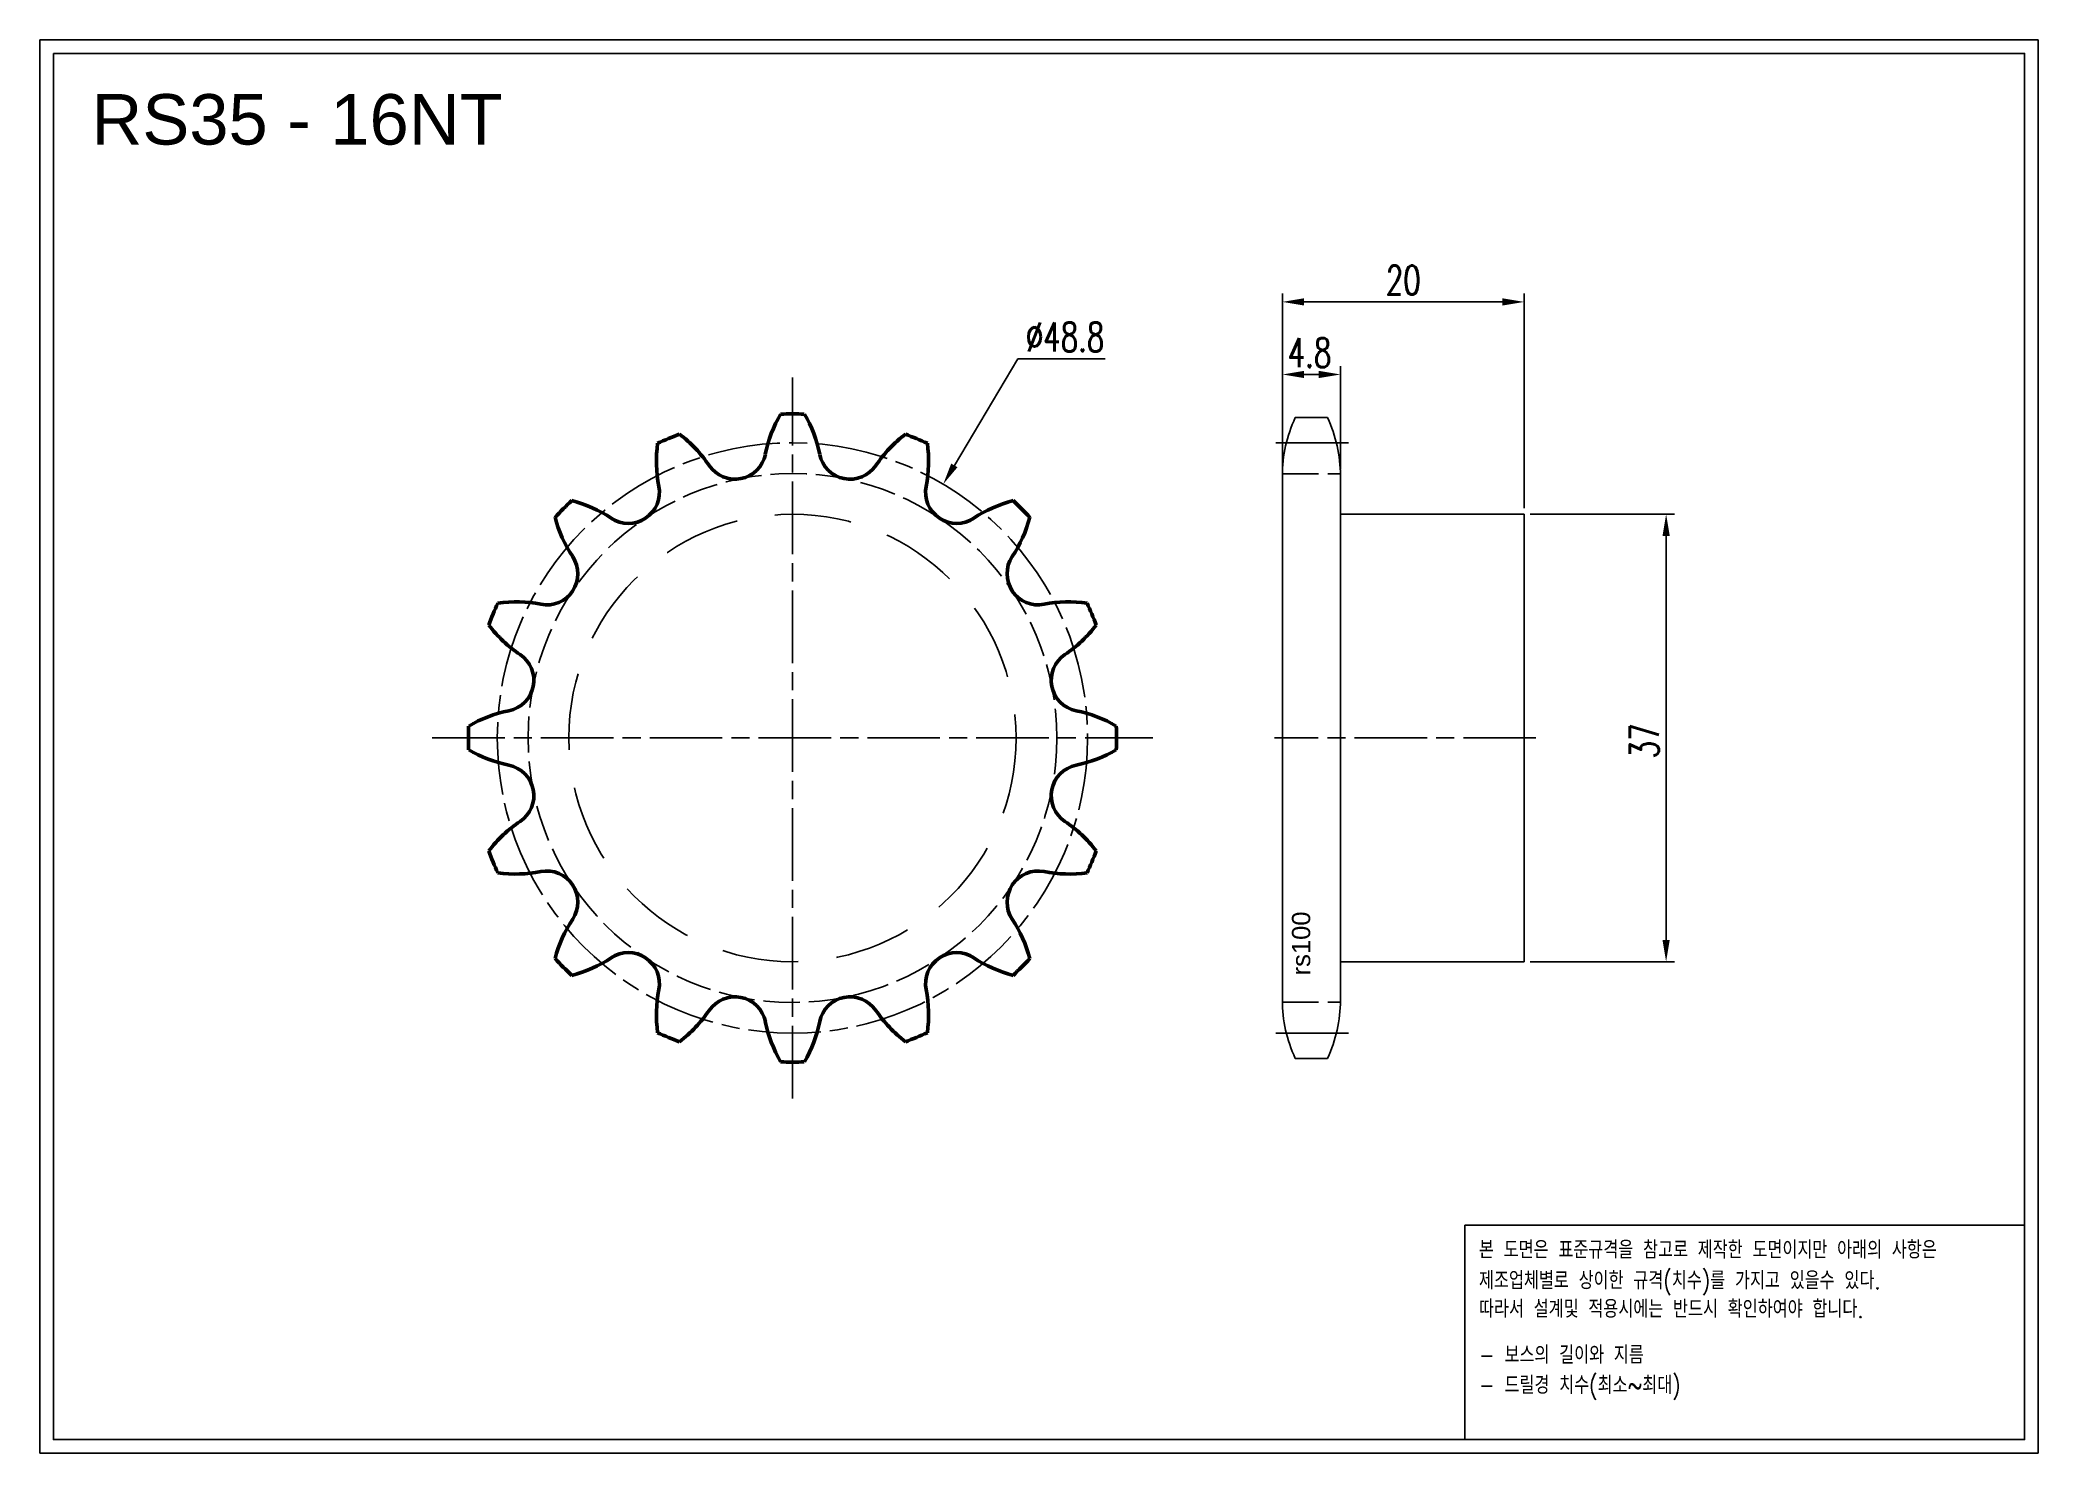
# Model space of a CAD drawing. Header units: millimetres. Extents: x -44078 to -43913, y 1089 to 1206.
import ezdxf

# ---------------------------------------------------------------- set-up
doc = ezdxf.new("R2010")
doc.units = ezdxf.units.MM
for name, pattern in [('AM_ISO02W050', [7.5, 6, -1.5]), ('AM_ISO02W050x2', [3.75, 3, -0.75]), ('AM_ISO08W050', [18, 12, -1.5, 3, -1.5]), ('AM_ISO08W050x2', [9, 6, -0.75, 1.5, -0.75]), ('HIDDEN', [9.525, 6.35, -3.175])]:
    doc.linetypes.add(name, pattern=pattern)
for name, color, linetype, lineweight in [('AM_0N', 7, 'Continuous', 50), ('AM_3N', 6, 'AM_ISO02W050', 25), ('AM_7', 4, 'AM_ISO08W050', 25), ('AM_7N', 4, 'AM_ISO08W050', 25)]:
    doc.layers.add(name, color=color, linetype=linetype, lineweight=lineweight)
doc.layers.add('HL', color=2, linetype='HIDDEN')
doc.layers.add('S-DIM', color=7, linetype='Continuous')
doc.styles.add('HAN', font='ROMANS.shx', dxfattribs={"width": 0.7, "bigfont": 'whgtxt.shx'})
doc.styles.add('HSG', font='SIMPLEX.shx', dxfattribs={"width": 0.7, "bigfont": 'HSG.shx'})
doc.styles.get("Standard").update_dxf_attribs({"font": 'arial.ttf'})
doc.dimstyles.new('APP3', dxfattribs={"dimtxt": 2.4, "dimasz": 1.8, "dimexe": 0.7, "dimexo": 0.5, "dimgap": 0.6, "dimtad": 1, "dimtoh": 1, "dimdec": 1, "dimrnd": 0.01, "dimzin": 9, "dimdsep": 46, "dimtxsty": 'HSG', "dimcen": 0, "dimclrd": 1, "dimclre": 1, "dimclrt": 256, "dimazin": 2, "dimtp": 1, "dimtm": 1, "dimtfac": 0.5, "dimtdec": 1, "dimtofl": 0, "dimtmove": 0, "dimatfit": 3, "dimfxl": 0, "dimtvp": 1, "dimtolj": 2, "dimlwd": -1, "dimlwe": -1, "dimarcsym": 0})
doc.dimstyles.new('APP3$0', dxfattribs={"dimtxt": 2.4, "dimasz": 1.8, "dimexe": 0.7, "dimexo": 0.5, "dimgap": 0.6, "dimtad": 1, "dimtoh": 1, "dimdec": 1, "dimrnd": 0.01, "dimzin": 9, "dimdsep": 46, "dimtxsty": 'HSG', "dimcen": 0, "dimclrd": 1, "dimclre": 1, "dimclrt": 256, "dimazin": 2, "dimtp": 1, "dimtm": 1, "dimtfac": 0.5, "dimtdec": 1, "dimtofl": 0, "dimtmove": 0, "dimatfit": 3, "dimfxl": 0, "dimtvp": 1, "dimtolj": 2, "dimlwd": -1, "dimlwe": -1, "dimarcsym": 0})

# ---------------------------------------------------------------- blocks, each defined once
blk = doc.blocks.new('*D1')
at = {"layer": 'Defpoints', "color": 0, "transparency": 16777216}
for p in [(-43955.09, 1166.63), (-43955.09, 1129.63), (-43943.35, 1129.63)]:
    blk.add_point(p, dxfattribs=at)
at = {"layer": 'S-DIM', "color": 1, "transparency": 16777216}
for p, q in [((-43954.59, 1166.63), (-43942.65, 1166.63)), ((-43943.35, 1164.83), (-43943.35, 1131.43)), ((-43954.59, 1129.63), (-43942.65, 1129.63))]:
    blk.add_line(p, q, dxfattribs=at)
for points in [[(-43943.65, 1164.83), (-43943.05, 1164.83), (-43943.35, 1166.63)], [(-43943.65, 1131.43), (-43943.05, 1131.43), (-43943.35, 1129.63)]]:
    blk.add_solid(points, dxfattribs=at)
at = {"layer": 'S-DIM', "transparency": 16777216, "insert": (-43945.15, 1147.89), "char_height": 2.4, "attachment_point": 5, "rotation": 90, "style": 'HSG'}
blk.add_mtext('\\A2;37', dxfattribs=at)
blk = doc.blocks.new('*D2')
at = {"layer": 'Defpoints', "color": 0, "transparency": 16777216}
for p in [(-43970.29, 1178.19), (-43975.09, 1169.82), (-43970.29, 1169.82)]:
    blk.add_point(p, dxfattribs=at)
at = {"layer": 'S-DIM', "color": 1, "transparency": 16777216}
for p, q in [((-43975.09, 1170.32), (-43975.09, 1178.89)), ((-43970.29, 1170.32), (-43970.29, 1178.89)), ((-43973.29, 1178.19), (-43972.09, 1178.19))]:
    blk.add_line(p, q, dxfattribs=at)
for points in [[(-43973.29, 1178.49), (-43973.29, 1177.89), (-43975.09, 1178.19)], [(-43972.09, 1178.49), (-43972.09, 1177.89), (-43970.29, 1178.19)]]:
    blk.add_solid(points, dxfattribs=at)
at = {"layer": 'S-DIM', "transparency": 16777216, "insert": (-43972.84, 1179.99), "char_height": 2.4, "attachment_point": 5, "style": 'HSG'}
blk.add_mtext('\\A2;4.8', dxfattribs=at)
blk = doc.blocks.new('*D3')
at = {"layer": 'Defpoints', "color": 0, "transparency": 16777216}
for p in [(-43955.09, 1184.19), (-43975.09, 1169.82), (-43955.09, 1166.63)]:
    blk.add_point(p, dxfattribs=at)
at = {"layer": 'S-DIM', "color": 1, "transparency": 16777216}
for p, q in [((-43975.09, 1170.32), (-43975.09, 1184.89)), ((-43955.09, 1167.13), (-43955.09, 1184.89)), ((-43973.29, 1184.19), (-43956.89, 1184.19))]:
    blk.add_line(p, q, dxfattribs=at)
for points in [[(-43973.29, 1184.49), (-43973.29, 1183.89), (-43975.09, 1184.19)], [(-43956.89, 1184.49), (-43956.89, 1183.89), (-43955.09, 1184.19)]]:
    blk.add_solid(points, dxfattribs=at)
at = {"layer": 'S-DIM', "transparency": 16777216, "insert": (-43965.09, 1185.99), "char_height": 2.4, "attachment_point": 5, "style": 'HSG'}
blk.add_mtext('\\A2;20', dxfattribs=at)
blk = doc.blocks.new('*D4')
at = {"layer": 'Defpoints', "color": 0, "transparency": 16777216}
for p in [(-44003.14, 1169.12), (-44028.07, 1127.14)]:
    blk.add_point(p, dxfattribs=at)
at = {"layer": 'S-DIM', "color": 1, "transparency": 16777216}
for p, q in [((-43996.98, 1179.49), (-44002.22, 1170.67)), ((-43989.74, 1179.49), (-43996.98, 1179.49))]:
    blk.add_line(p, q, dxfattribs=at)
blk.add_solid([(-44002.48, 1170.82), (-44001.96, 1170.52), (-44003.14, 1169.12)], dxfattribs=at)
at = {"layer": 'S-DIM', "transparency": 16777216, "insert": (-43993.06, 1181.29), "char_height": 2.4, "attachment_point": 5, "style": 'HSG'}
blk.add_mtext('\\A2;∅48.8', dxfattribs=at)
blk = doc.blocks.new('notice1')
at = {"color": 4}
blk.add_lwpolyline([(-22142.12, 1735.9), (-22053.8, 1735.9), (-22053.8, 1702.07), (-22142.12, 1702.07)], close=True, dxfattribs=at)
at = {"color": 4, "style": 'HAN', "width": 0.8}
for s, p in [('본 도면은 표준규격을 참고로 제작한 도면이지만 아래의 사항은', (-22139.9, 1730.62)), ('제조업체별로 상이한 규격(치수)를 가지고 있을수 있다.', (-22139.9, 1725.78)), ('따라서 설계및 적용시에는 반드시 확인하여야 합니다.', (-22139.9, 1721.28)), ('- 보스의 길이와 지름', (-22139.9, 1714.03)), ('- 드릴경 치수(최소~최대)', (-22139.9, 1709.27))]:
    blk.add_text(s, height=2.7949, dxfattribs=at).set_placement(p)

msp = doc.modelspace()

# ---------------------------------------------------------------- linework, layer by layer
for p, q in [((-43971.36, 1174.62), (-43974.02, 1174.62)), ((-43975.09, 1169.82), (-43975.09, 1126.44)), ((-43970.29, 1169.82), (-43970.29, 1126.44)), ((-43970.29, 1166.63), (-43955.09, 1166.63)), ((-43955.09, 1166.63), (-43955.09, 1129.63)), ((-43955.09, 1129.63), (-43970.29, 1129.63)), ((-43971.36, 1121.64), (-43974.02, 1121.64))]:
    msp.add_line(p, q)
for points in [[(-44077.85, 1205.85), (-43912.59, 1205.85), (-43912.59, 1089), (-44077.85, 1089)], [(-44076.73, 1204.74), (-43913.7, 1204.74), (-43913.7, 1090.12), (-44076.73, 1090.12)]]:
    msp.add_lwpolyline(points, close=True)
for centre, start, end in [((-43963.79, 1169.82), 154.8633, 180), ((-43981.59, 1169.82), 0, 25.1367), ((-43963.79, 1126.44), 180, 205.1367), ((-43981.59, 1126.44), 334.8633, 0)]:
    msp.add_arc(centre, 11.3, start, end)
at = {"layer": 'AM_0N'}
for centre, radius, start, end in [((-44007.11, 1169.39), 10.97, 149.7481, 168.4375), ((-44015.61, 1148.13), 26.8, 87.8991, 92.1009), ((-44024.1, 1169.39), 10.97, 11.5625, 30.2519), ((-44015.89, 1171.02), 10.97, 172.2481, 190.9375), ((-44015.61, 1148.13), 26.8, 110.3991, 114.6009), ((-44031.59, 1164.52), 10.97, 34.0625, 52.7519), ((-43999.62, 1164.52), 10.97, 127.2481, 145.9375), ((-44015.61, 1148.13), 26.8, 65.3991, 69.6009), ((-44015.32, 1171.02), 10.97, 349.0625, 7.7519), ((-44020.37, 1172.1), 2.57, 214.0625, 348.4375), ((-44010.84, 1172.1), 2.57, 191.5625, 325.9375), ((-44029.18, 1168.45), 2.57, 236.5625, 10.9375), ((-44002.03, 1168.45), 2.57, 169.0625, 303.4375), ((-44015.61, 1148.13), 26.8, 132.8991, 137.1009), ((-44036.64, 1157.15), 10.97, 56.5625, 75.2519), ((-43994.57, 1157.15), 10.97, 104.7481, 123.4375), ((-44015.61, 1148.13), 26.8, 42.8991, 47.1009), ((-44024.63, 1169.17), 10.97, 194.7481, 213.4375), ((-44006.59, 1169.17), 10.97, 326.5625, 345.2519), ((-44035.93, 1161.71), 2.57, 259.0625, 33.4375), ((-43995.29, 1161.71), 2.57, 146.5625, 280.9375), ((-44015.61, 1148.13), 26.8, 155.3991, 159.6009), ((-44038.49, 1148.42), 10.97, 79.0625, 97.7519), ((-43992.72, 1148.42), 10.97, 82.2481, 100.9375), ((-44015.61, 1148.13), 26.8, 20.3991, 24.6009), ((-44031.99, 1164.11), 10.97, 217.2481, 235.9375), ((-43999.22, 1164.11), 10.97, 304.0625, 322.7519), ((-44039.57, 1152.9), 2.57, 281.5625, 55.9375), ((-43991.64, 1152.9), 2.57, 124.0625, 258.4375), ((-44036.86, 1139.64), 10.97, 101.5625, 120.2519), ((-43994.35, 1139.64), 10.97, 59.7481, 78.4375), ((-44015.61, 1148.13), 26.8, 177.8991, 182.1009), ((-44015.61, 1148.13), 26.8, 357.8991, 2.1009), ((-44036.86, 1156.63), 10.97, 239.7481, 258.4375), ((-43994.35, 1156.63), 10.97, 281.5625, 300.2519), ((-44039.57, 1143.36), 2.57, 304.0625, 78.4375), ((-43991.64, 1143.36), 2.57, 101.5625, 235.9375), ((-44031.99, 1132.15), 10.97, 124.0625, 142.7519), ((-43999.22, 1132.15), 10.97, 37.2481, 55.9375), ((-44015.61, 1148.13), 26.8, 200.3991, 204.6009), ((-44015.61, 1148.13), 26.8, 335.3991, 339.6009), ((-44038.49, 1147.85), 10.97, 262.2481, 280.9375), ((-44035.93, 1134.56), 2.57, 326.5625, 100.9375), ((-43995.29, 1134.56), 2.57, 79.0625, 213.4375), ((-43992.72, 1147.85), 10.97, 259.0625, 277.7519), ((-44024.63, 1127.1), 10.97, 146.5625, 165.2519), ((-44006.59, 1127.1), 10.97, 14.7481, 33.4375), ((-44029.18, 1127.81), 2.57, 349.0625, 123.4375), ((-44002.03, 1127.81), 2.57, 56.5625, 190.9375), ((-44015.61, 1148.13), 26.8, 222.8991, 227.1009), ((-44036.64, 1139.11), 10.97, 284.7481, 303.4375), ((-43994.57, 1139.11), 10.97, 236.5625, 255.2519), ((-44015.61, 1148.13), 26.8, 312.8991, 317.1009), ((-44015.89, 1125.24), 10.97, 169.0625, 187.7519), ((-44015.32, 1125.24), 10.97, 352.2481, 10.9375), ((-44031.59, 1131.75), 10.97, 307.2481, 325.9375), ((-44020.37, 1124.16), 2.57, 11.5625, 145.9375), ((-44010.84, 1124.16), 2.57, 34.0625, 168.4375), ((-43999.62, 1131.75), 10.97, 214.0625, 232.7519), ((-44015.61, 1148.13), 26.8, 245.3991, 249.6009), ((-44007.11, 1126.88), 10.97, 191.5625, 210.2519), ((-44024.1, 1126.88), 10.97, 329.7481, 348.4375), ((-44015.61, 1148.13), 26.8, 290.3991, 294.6009), ((-44015.61, 1148.13), 26.8, 267.8991, 272.1009)]:
    msp.add_arc(centre, radius, start, end, dxfattribs=at)
at = {"layer": 'AM_3N', "linetype": 'AM_ISO02W050x2'}
for p, q in [((-43975.09, 1169.98), (-43970.29, 1169.98)), ((-43975.09, 1126.29), (-43970.29, 1126.29))]:
    msp.add_line(p, q, dxfattribs=at)
msp.add_circle((-44015.61, 1148.13), 21.87, dxfattribs=at)
at = {"layer": 'AM_7', "linetype": 'AM_ISO08W050x2'}
for p, q in [((-43969.63, 1172.54), (-43975.75, 1172.54)), ((-43954.12, 1148.13), (-43975.75, 1148.13)), ((-43969.63, 1123.72), (-43975.75, 1123.72))]:
    msp.add_line(p, q, dxfattribs=at)
msp.add_circle((-44015.61, 1148.13), 24.41, dxfattribs=at)
at = {"layer": 'AM_7N', "linetype": 'AM_ISO08W050x2'}
for p, q in [((-44015.61, 1118.33), (-44015.61, 1177.93)), ((-44045.41, 1148.13), (-43985.81, 1148.13))]:
    msp.add_line(p, q, dxfattribs=at)
at = {"layer": 'HL'}
msp.add_circle((-44015.61, 1148.13), 18.5, dxfattribs=at)

# ---------------------------------------------------------------- block references
at = {"xscale": 0.52416, "yscale": 0.52416, "zscale": 0.52416}
msp.add_blockref('notice1', (-32353.98, 197.96), dxfattribs=at)

# ---------------------------------------------------------------- texts
msp.add_text('RS35 - 16NT', height=4.1731).set_placement((-44073.59, 1197.2))
at = {"insert": (-43974.3, 1128.5), "char_height": 1.512, "width": 6.5009, "attachment_point": 1, "rotation": 90}
msp.add_mtext('rs100', dxfattribs=at)

# ---------------------------------------------------------------- dimensions: what is measured, and where the dimension line sits
at = {"layer": 'S-DIM'}
dim = msp.add_linear_dim(base=(-43955.09, 1184.19), p1=(-43975.09, 1169.82), p2=(-43955.09, 1166.63), dimstyle='APP3$0', dxfattribs=at)
dim.commit()
dim.dimension.update_dxf_attribs({"geometry": '*D3', "text_midpoint": (-43965.09, 1185.99)})
dim = msp.add_diameter_dim_2p(p1=(-44028.07, 1127.14), p2=(-44003.14, 1169.12), dimstyle='APP3', dxfattribs=at)
dim.commit()
dim.dimension.update_dxf_attribs({"geometry": '*D4', "text_midpoint": (-43993.06, 1179.49), "dimtype": 131})
dim = msp.add_linear_dim(base=(-43970.29, 1178.19), p1=(-43975.09, 1169.82), p2=(-43970.29, 1169.82), dimstyle='APP3$0', dxfattribs=at)
dim.commit()
dim.dimension.update_dxf_attribs({"geometry": '*D2', "text_midpoint": (-43972.84, 1178.19), "dimtype": 128})
dim = msp.add_linear_dim(base=(-43943.35, 1129.63), p1=(-43955.09, 1166.63), p2=(-43955.09, 1129.63), angle=90, dimstyle='APP3$0', dxfattribs=at)
dim.commit()
dim.dimension.update_dxf_attribs({"geometry": '*D1', "text_midpoint": (-43943.35, 1147.89), "dimtype": 128})

doc.saveas('drawing.dxf')
